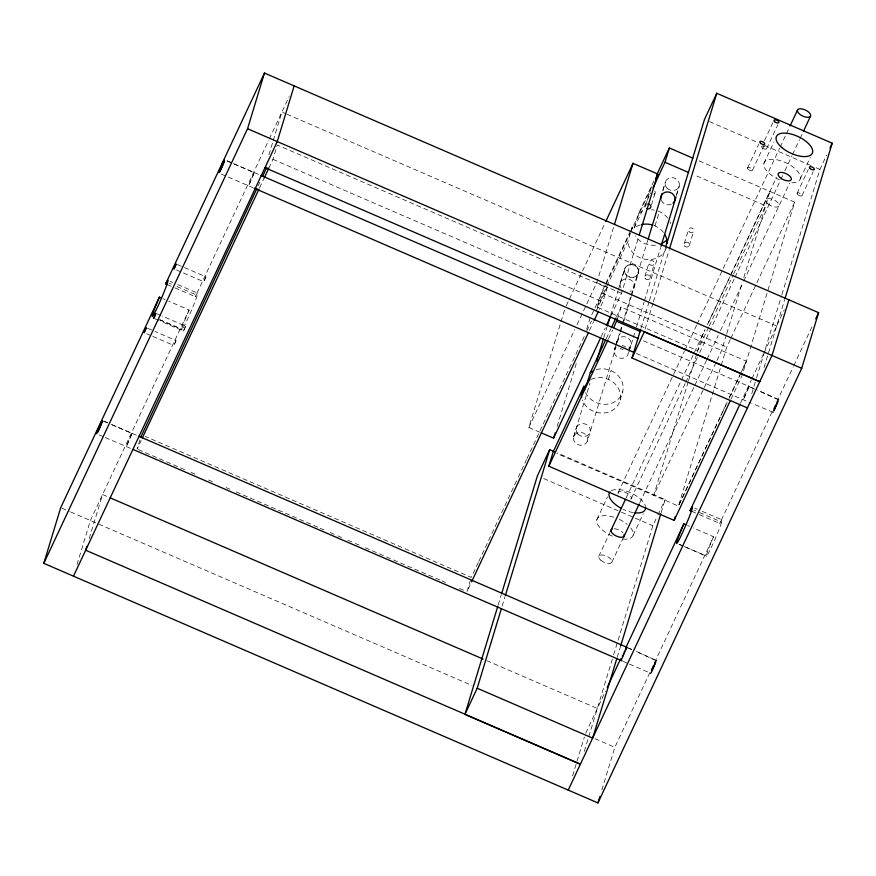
<?xml version="1.0" encoding="UTF-8"?>
<svg xmlns="http://www.w3.org/2000/svg" width="876" height="876" viewBox="0 0 876 876"><rect width="100%" height="100%" fill="white"/><g stroke="black" fill="none" stroke-linecap="round" stroke-linejoin="round"><path stroke-width="0.66" stroke-dasharray="4.38 3.29" d="M132.035 433.521L126.297 446.683L132.013 433.467L112.248 424.959M175.999 340.611L173.864 345.494L175.999 340.567L154.964 331.478M183.522 331.095L185.624 326.19L162.126 316.028M177.434 264.53L205.882 276.827L203.823 281.667M254.292 172.747L248.554 185.92L254.27 172.703L233.257 163.659M650.791 673.162L651.207 672.834M636.469 651.426L656.452 660.559M749.057 386.677L743.297 399.795L748.98 386.644L756.481 389.886M772.982 412.629L773.125 412.005M778.742 399.62L757.466 390.127M650.758 673.118L650.956 672.505M656.398 660.778L636.699 651.722M778.764 399.664L778.578 400.277M77.022 564.527L90.403 520.508L189.106 309.973L168.696 301.147M89.199 538.554L102.58 494.535L108.854 497.25M139.875 439.982L137.105 449.092L141.167 440.42M268.921 154.756L272.852 141.813M273.246 140.51L281.897 112.04L285.664 113.661M268.877 168.017L272.94 159.344L277.298 145.033L607.134 287.656L602.787 301.968L599.304 309.392M470.511 580L466.952 591.705L471.014 583.044M539.988 432.295L528.852 427.488L565.097 308.199M498.192 604.911L501.368 594.476M577.032 324.711L596.775 282.609L613.715 226.862M502.145 606.104L504.926 596.983M557.136 426.513L576.441 362.982M586.679 329.277L589.833 318.897L605.513 285.466M708.717 327.109L697.69 350.641L597.082 307.137L601.429 292.825L630.567 230.695M597.082 307.137L627.928 241.349L632.275 227.037A19.798 17.564 16.9 0 0 632.592 229.621M640.203 224.968A19.798 17.564 16.9 0 0 634.147 228.078L638.505 213.766L653.923 180.861M573.55 437.025L576.2 428.287M620.175 283.55L624.522 269.239M573.769 436.478L589.964 383.151M603.805 337.632L606.958 327.23M610.517 315.513L618.029 290.81M618.423 289.507L624.741 268.691M645.721 205.378L650.069 191.067M611.065 315.601L621.511 293.307L638.451 237.56M651.459 204.907L655.018 193.202M617.514 318.733L621.073 307.027L746.418 361.219L741.775 371.128M614.295 350.104L615.434 346.359M615.817 345.111L616.956 341.355M662.902 190.125L665.278 182.317M614.591 349.59L615.379 346.984M615.773 345.681L619.726 332.683M620.12 331.38L622.091 324.876M622.486 323.572L630.786 296.263M631.18 294.96L647.78 240.331M662.803 190.902L665.563 181.803M587.391 441.121A7.194 6.384 16.9 0 0 579.003 432.426A7.194 6.384 16.9 0 0 575.346 442.862A7.194 6.384 16.9 0 0 587.391 441.121L615.85 347.476M617.427 342.275L620.197 333.165M620.591 331.862L622.168 326.66M623.756 321.459L631.257 296.745M631.651 295.442L638.484 272.743M608.371 379.385L611.032 370.636M655.007 225.909L659.354 211.598M644.933 276.214L649.28 261.902M649.882 278.349L654.23 264.037M629.023 351.112L630.917 344.859M676.469 194.932L679.239 185.821M629.001 351.626L632.954 338.618M633.348 337.315L634.936 332.113M636.513 326.912L644.024 302.198M644.418 300.895L660.613 247.569M676.425 195.545L679.196 186.435M641.112 328.04L649.028 301.968M649.423 300.665L665.267 248.521M620.098 400.135L622.759 391.386M645.064 329.245L652.992 303.173M653.387 301.87L669.231 249.726M684.298 243.517L688.645 229.205M689.248 245.652L693.595 231.341M688.175 381.947L653.715 495.367L716.404 361.646M688.569 380.644L696.891 353.269M697.285 351.966L702.037 336.329L704.939 330.132M572.575 775.862L584.38 737.023M584.336 751.29L613.244 656.124M613.638 654.821L652.85 525.764L657.318 516.249M617.197 657.318L620.766 645.59M661.161 512.624L665.125 499.583L557.202 452.925M726.379 334.862L721.627 350.499L716.984 360.408M726.773 333.559L742.224 282.718M743.812 277.506L769.949 191.461L707.26 325.182M730.255 339.592L726.773 347.016L678.451 506.065L556.928 453.516M601.867 789.988L614.853 747.272L713.557 536.736L693.146 527.91M699.158 160.856L794.685 202.159L742.071 375.53L731.044 399.062M751.805 393.609L756.163 379.264M756.557 377.961L781.512 295.836M781.907 294.533L819.925 169.386L826.626 155.107M764.08 367.427L784.677 299.636M651.109 671.958L651.328 671.41M655.96 662.147L656.168 661.588M773.366 411.194L773.574 410.636M778.414 400.825L777.833 402.38M651.262 671.531L651.503 670.928M655.785 662.617L656.014 662.015M773.519 410.767L773.749 410.165M651.437 671.06L651.7 670.403M655.577 663.154L655.839 662.497M773.694 410.286L773.946 409.629M778.085 401.723L777.603 402.96M651.645 670.523L651.919 669.822M655.357 663.723L655.642 663.023M773.891 409.76L774.417 408.435M651.864 669.943L652.171 669.209M655.106 664.347L655.412 663.603M777.362 403.573L777.669 402.84M652.105 669.33L652.434 668.563M654.843 664.993L655.171 664.216M774.362 408.566L774.68 407.789M777.1 404.219L777.417 403.453M652.368 668.684L652.708 667.895M654.569 665.65L654.909 664.862M774.625 407.92L774.953 407.132M776.826 404.887L777.154 404.099M652.653 668.016L652.992 667.216M654.284 666.329L654.635 665.53M774.899 407.252L775.238 406.453M776.541 405.566L776.881 404.767M652.938 667.348L653.277 666.548M654 666.997L654.35 666.198M775.183 406.584L775.534 405.785M776.245 406.234L776.596 405.435M653.222 666.669L653.573 665.891M653.715 667.665L654.054 666.877M775.468 405.906L775.818 405.117M775.961 406.891L776.311 406.114M653.507 666.012L653.846 665.245M653.43 668.3L653.77 667.534M775.764 405.249L776.103 404.482M776.027 406.771L775.402 408.139M653.792 665.377L654.12 664.643M653.157 668.914L653.485 668.18M776.037 404.602L776.377 403.869M654.065 664.764L654.383 664.063M652.894 669.483L653.211 668.782M776.322 404L776.64 403.299M775.14 408.72L775.468 408.019M654.328 664.194L654.635 663.526M652.642 670.02L652.948 669.363M776.585 403.42L776.892 402.763M774.899 409.256L775.205 408.588M189.106 309.973A19.798 1.161 -66.6 0 0 182.285 329.212A19.798 1.161 -66.6 0 0 194.023 304.169A19.798 1.161 -66.6 0 0 195.326 296.69L268.724 140.138M269.304 138.901L289.135 96.59M258.135 185.898L259.876 182.186M259.592 187.825L264.234 177.927M566.257 305.724L581.927 272.294M582.507 271.056L605.152 222.767M528.852 427.488L574.711 329.661M631.136 229.479L632.275 227.037M606.093 284.229L629.888 233.465M630.468 232.228L652.532 185.175M634.147 228.078L649.576 195.173M478.274 562.534L471.299 577.393L145.219 436.401M478.854 561.297L517.738 478.34M518.318 477.102L526.454 459.769M527.034 458.531L584.5 335.946M586.821 330.997L591.464 321.087M596.107 311.177L607.134 287.656M589.438 330.449L593.501 321.777M601.199 336.647L605.261 327.985M606.247 338.662L610.813 328.927M616.518 316.762L621.073 307.027M608.601 338.673L612.663 330.011M747.524 168.039L758.682 144.244M764.485 140.576L772.851 122.728M752.473 170.185L764.19 145.197M766.642 148.668L777.8 124.863M596.895 519.567L607.495 496.955M763.971 163.188L774.012 141.759M618.215 492.476L684.386 351.331M684.966 350.093L696.573 325.335M697.154 324.098L779.574 148.296M780.155 147.059L785.958 134.674M786.538 133.437L789.44 127.25M598.768 556.359L609.926 532.564M626.088 498.083L705.027 329.704M707.348 324.755L729.982 276.466M730.562 275.228L776.454 177.368M709.297 325.872L733.092 275.108M733.672 273.87L765.602 205.772L694.81 175.167M631.18 498.729L685.163 383.589M685.744 382.352L697.351 357.583M699.672 352.634L734.493 278.349M735.073 277.112L780.352 180.544M780.932 179.306L782.673 175.594M784.995 170.645L791.959 155.786M792.539 154.548L799.503 139.689M800.084 138.452L802.985 132.265M611.93 562.162L623.121 538.269M639.798 502.736L694.35 386.36M694.931 385.122L706.538 360.365M707.118 359.127L718.156 335.596M720.477 330.646L743.111 282.368M743.691 281.119L789.648 183.073M633.173 535.247L643.214 513.829M800.248 178.868L810.289 157.45M797.105 193.366L808.263 169.561M730.836 338.355L794.685 202.159M802.055 195.501L813.213 171.707M657.876 515.055L665.125 499.583M720.247 416.921L678.451 506.065L721.463 414.457M720.828 415.673L727.211 402.062M729.533 397.102L739.979 374.819M740.559 373.581L746.363 361.197M722.043 413.22L728.427 399.598M729.007 398.361L741.195 372.366M585.748 733.201L605.491 691.087M740.373 403.376L751.356 379.954M751.937 378.717L763.489 354.068M764.069 352.831L784.294 309.688M713.557 536.736A19.798 1.161 -66.6 0 0 706.735 555.975A19.798 1.161 -66.6 0 0 718.484 530.933A19.798 1.161 -66.6 0 0 719.776 523.454L793.174 366.902M793.755 365.664L812.249 326.222M776.826 402.894L777.122 402.259M654.58 663.658L654.876 663.023M774.658 409.76L774.953 409.125M652.401 670.523L652.708 669.888M777.067 402.38L777.362 401.766M774.417 410.253L774.712 409.629M654.821 663.154L655.117 662.53M652.467 670.403L651.93 671.487M777.308 401.887L777.592 401.296M774.187 410.724L774.472 410.132M655.051 662.65L655.347 662.059M777.538 401.416L777.822 400.858M773.968 411.162L774.242 410.603M655.292 662.19L655.566 661.621M651.711 671.925L651.996 671.366M655.905 661.008L656.551 660.154M651.372 672.549L650.802 673.425M778.326 399.949L778.797 399.39M185.592 326.179L183.467 331.073L159.958 320.945M778.468 399.719L757.718 390.422M773.311 412.289L751.75 403.343M205.849 276.816L203.725 281.7L182.69 272.655M709.505 121.644L757.182 142.251M764.715 145.515L811.143 165.586M816.158 167.754L819.925 169.386M286.923 114.209L776.662 325.96M596.775 282.609L621.511 293.307M601.429 292.825L726.773 347.016M272.94 159.344L602.787 301.968M227.147 160.823L232.162 162.991M233.41 163.538L259.745 174.915M643.378 340.797L756.207 389.579M227.081 160.987L232.03 163.122M221.31 174.105L252.77 187.595M636.414 353.466L750.71 403.004M176.503 269.983L181.452 272.118M170.338 281.36L172.813 282.433M177.762 284.569L197.549 293.131M694.799 508.124L697.274 509.197M702.213 511.332L722.01 519.884M169.44 283.309L171.291 284.12M176.864 286.518L197.275 295.343M693.891 510.073L695.752 510.883M699.464 512.482L721.725 522.107M167.502 284.656L171.203 286.266M174.915 287.865L195.326 296.69M691.952 511.42L695.664 513.029M699.377 514.628L719.776 523.454M163.133 298.738L164.984 299.537M687.583 525.501L689.434 526.301M543.678 478.559L620.219 511.661M621.478 512.197L634.027 517.628M635.286 518.165L652.85 525.764M157.176 313.893L160.888 315.491M159.826 319.784L182.088 329.409M679.338 544.401L683.039 546.011M684.276 546.547L706.549 556.172M159.607 319.696L181.879 329.321M679.119 544.314L706.33 556.085M155.008 318.809L158.72 320.419M147.551 328.27L153.727 330.942M146.62 333.723L151.57 335.858M152.807 336.395L173.831 345.483M103.642 421.049L109.905 423.754M111.164 424.302L137.488 435.679M628.946 648.174L631.454 649.258M103.587 421.214L107.299 422.823M628.037 647.977L631.749 649.587M138.364 449.629L184.77 469.7M191.034 472.405L194.8 474.036M208.597 480.004L212.364 481.625M226.15 487.593L229.917 489.224M236.191 491.929L318.963 527.724M320.222 528.261L323.978 529.892M330.252 532.597L336.526 535.313M337.775 535.849L341.541 537.481M347.805 540.196L354.079 542.901M355.338 543.448L359.094 545.069M365.369 547.785L440.617 580.317M441.865 580.865L445.632 582.485M459.429 588.453L465.704 591.169M99.065 434.868L104.2 436.971M105.251 437.54L131.772 448.895M623.23 661.391L628.464 663.767M629.494 664.107L650.813 673.315M486.837 660.679L597.344 708.465M61.944 508.211L69.368 511.42M70.606 511.956L472.142 685.569M595.056 738.72L614.853 747.272M618.095 493.735A7.194 3.296 25.1 0 1 625.661 492.421A7.194 3.296 25.1 0 1 630.775 499.221M630.797 527.987A19.798 9.067 25.1 0 1 621.007 538.784M612.379 536.156A19.798 9.067 25.1 0 1 596.72 520.399A19.798 9.067 25.1 0 1 614.35 517.377M619.31 519.402A19.798 9.067 25.1 0 1 627.183 524.385M633.282 512.602A19.798 9.067 25.1 0 1 623.033 509.241M611.415 490.713A19.798 9.067 25.1 0 1 630.851 492.881A19.798 9.067 25.1 0 1 645.481 506.361M614.24 528.765A7.194 3.296 25.1 0 1 622.989 532.805M779.454 179.777A19.798 9.067 25.1 0 1 765.536 160.976A19.798 9.067 25.1 0 1 794.444 168.148A19.798 9.067 25.1 0 1 791.477 182.766M591.059 379.396A19.798 17.564 16.9 0 1 618.456 388.462A19.798 17.564 16.9 0 1 608.546 412.103A19.798 17.564 16.9 0 1 582.387 400.069M596.315 369.661A19.798 17.564 16.9 0 1 621.708 380.94A19.798 17.564 16.9 0 1 611.207 403.354A19.798 17.564 16.9 0 1 585.573 392.568M628.41 352.371A7.194 6.384 16.9 0 1 618.565 357.649A7.194 6.384 16.9 0 1 616.146 347.071M622.07 345.505A7.194 6.384 16.9 0 1 625.705 347.071M616.803 342.593A7.194 6.384 16.9 0 1 626.975 337.468A7.194 6.384 16.9 0 1 628.552 348.309M623.143 349.469A7.194 6.384 16.9 0 1 620.066 348.287M655.555 245.16A19.798 17.564 16.9 0 1 635.199 235.852M638.505 213.766A19.798 17.564 16.9 0 1 644.55 210.645M651.558 209.791A19.798 17.564 16.9 0 1 654.317 210.098M658.172 211.127A19.798 17.564 16.9 0 1 668.059 218.485M669.987 221.814A19.798 17.564 16.9 0 1 670.677 223.577M666.275 248.226A19.798 17.564 16.9 0 1 644.977 259.263A19.798 17.564 16.9 0 1 627.928 241.349M653.825 225.439A19.798 17.564 16.9 0 1 663.712 232.797M620.887 288.007A7.194 6.384 16.9 0 1 623.964 279.345A7.194 6.384 16.9 0 1 633.644 283.014A7.194 6.384 16.9 0 1 629.899 291.423M671.312 204.25A7.194 6.384 16.9 0 1 661.325 200.462M654.755 190.902A2.705 2.398 16.9 0 1 653.825 194.33M650.507 193.574A2.705 2.398 16.9 0 1 650.452 190.508M645.634 206.988A2.705 2.398 16.9 0 1 646.105 204.82M600.783 560.169A7.194 3.296 25.1 0 0 611.853 562.337A7.194 3.296 25.1 0 0 603.476 555.132A7.194 3.296 25.1 0 0 600.783 560.169M762.448 147.956A2.705 1.237 25.1 0 0 766.599 148.767A2.705 1.237 25.1 0 0 763.456 146.062A2.705 1.237 25.1 0 0 762.448 147.956M748.279 169.473A2.705 1.237 25.1 0 0 752.429 170.283A2.705 1.237 25.1 0 0 749.287 167.579A2.705 1.237 25.1 0 0 748.279 169.473M797.861 194.79A2.705 1.237 25.1 0 0 802.011 195.6A2.705 1.237 25.1 0 0 798.868 192.906A2.705 1.237 25.1 0 0 797.861 194.79M767.858 203.79A7.194 3.296 25.1 0 0 778.928 205.959A7.194 3.296 25.1 0 0 770.552 198.753A7.194 3.296 25.1 0 0 767.858 203.79M577.952 434.091A7.194 6.384 16.9 0 0 589.997 432.35A7.194 6.384 16.9 0 0 581.609 423.655A7.194 6.384 16.9 0 0 577.952 434.091M626.263 275.053A7.194 6.384 16.9 0 0 638.319 273.312A7.194 6.384 16.9 0 0 629.986 264.64A7.194 6.384 16.9 0 0 626.318 275.075A7.194 6.384 16.9 0 0 638.374 273.334A7.194 6.384 16.9 0 0 629.932 264.607A7.194 6.384 16.9 0 0 626.263 275.053M667.019 188.132A7.194 6.384 16.9 0 0 679.075 186.391A7.194 6.384 16.9 0 0 670.677 177.686A7.194 6.384 16.9 0 0 667.019 188.132M649.795 264.486A2.705 2.398 16.9 0 0 654.306 263.84A2.705 2.398 16.9 0 0 651.164 260.577A2.705 2.398 16.9 0 0 649.795 264.486M645.448 278.798A2.705 2.398 16.9 0 0 649.959 278.152A2.705 2.398 16.9 0 0 646.817 274.889A2.705 2.398 16.9 0 0 645.448 278.798M689.149 231.801A2.705 2.398 16.9 0 0 693.672 231.144A2.705 2.398 16.9 0 0 690.529 227.88A2.705 2.398 16.9 0 0 689.149 231.801M684.802 246.112A2.705 2.398 16.9 0 0 689.324 245.455A2.705 2.398 16.9 0 0 686.182 242.192A2.705 2.398 16.9 0 0 684.802 246.112"/><path stroke-width="1.31" d="M96.59 433.795L96.809 432.908M102.185 420.732L102.185 421.444M153.782 318.273L155.906 313.345L153.88 318.196M174.028 268.91L176.196 263.994L174.061 268.921M224.322 160.122L224.519 160.417M218.934 172.627L218.989 172.408M159.421 297.128A19.798 1.161 -66.6 0 0 152.599 316.378A19.798 1.161 -66.6 0 0 164.338 291.336A19.798 1.161 -66.6 0 0 165.641 283.857L264.464 73.058L818.6 312.666L801.693 368.325L597.936 802.942L43.8 563.334L60.707 507.675L159.421 297.128L161.272 297.939M86.844 546.317L85.662 550.205L580.427 764.124M140.664 437.376L256.975 188.373M43.8 563.334L247.558 128.728L264.464 73.058M294.15 85.903L277.243 141.562L73.485 576.178M580.372 764.321L464.926 714.411L497.798 606.214M501.762 593.172L537.404 475.854L549.679 449.673L554.694 451.841M614.503 224.267L633.019 163.33L657.756 174.028L639.239 234.965M464.926 714.411L477.201 688.229L501.357 608.71M505.321 595.669L549.679 449.673M541.226 432.832L553.599 438.175L555.176 432.996M730.464 400.299L674.159 520.399L548.814 466.207L553.161 451.885L583.963 386.196A19.798 17.564 16.9 0 0 584.62 390.05M581.642 397.507A19.798 17.564 16.9 0 1 581.303 394.945L583.963 386.196M581.303 394.945L587.621 381.476L590.271 372.727L605.677 339.877M596.687 361.043L603.4 338.935M607.353 325.927L609.729 318.119M613.824 327.536L617.514 318.733M653.003 187.869L664.993 162.279L669.352 147.967L692.949 158.173M648.174 239.028L662.004 193.508M661.008 246.266L676.031 196.848M747.447 407.942L632.001 358.032L640.717 329.354M665.661 247.218L704.479 119.464L716.754 93.294L832.2 143.204L785.071 298.333M669.625 248.423L716.754 93.294M616.803 658.632L592.647 738.15L477.201 688.229M620.766 645.59L660.767 513.927M674.159 520.399L675.341 516.49M597.936 802.942L599.907 796.459M788.915 299.822L772.008 355.492L568.25 790.097M96.754 433.04L97.039 432.229M102.251 421.323L101.966 422.123M102.153 421.63L101.813 422.539M621.423 659.124L621.062 660.613L626.778 647.397L625.825 648.908M96.973 432.361L97.181 431.813M219.23 171.597L219.438 171.039M224.07 161.775L224.278 161.228M97.127 431.934L97.356 431.331M101.638 423.02L101.879 422.418M219.372 171.17L219.613 170.568M224.125 161.655L223.687 162.783M97.302 431.452L97.564 430.795M101.441 423.557L101.704 422.9M219.547 170.689L219.81 170.032M97.499 430.926L97.783 430.225M101.211 424.126L101.496 423.426M219.756 170.163L220.04 169.462M223.752 162.662L223.227 163.976M97.729 430.346L98.024 429.612M100.97 424.75L101.277 424.006M219.975 169.583L220.544 168.192M223.522 163.243L222.964 164.622M97.97 429.733L98.287 428.966M100.707 425.397L101.025 424.619M622.42 656.496L622.683 655.85M98.232 429.087L98.572 428.298M100.433 426.054L100.762 425.265M220.489 168.323L220.818 167.535M222.679 165.29L223.019 164.502M98.506 428.419L98.857 427.619M100.149 426.732L100.488 425.933M220.763 167.655L221.102 166.856M222.394 165.969L222.745 165.159M98.791 427.751L99.141 426.951M99.864 427.4L100.203 426.601M221.048 166.977L221.387 166.188M222.46 165.838L221.825 167.294M623.241 654.514L623.537 653.835M99.087 427.072L99.426 426.294M99.568 428.068L99.919 427.28M221.332 166.309L221.683 165.52M99.371 426.415L99.711 425.648M99.295 428.703L99.634 427.937M221.617 165.652L221.967 164.885M221.54 167.94L221.88 167.174M99.656 425.78L99.984 425.035M99.01 429.317L99.349 428.572M221.902 165.006L222.241 164.272M221.267 168.542L221.595 167.809M624.106 652.543L624.38 651.93M99.93 425.167L100.247 424.466M98.747 429.886L99.076 429.185M222.175 164.403L222.504 163.702M221.004 169.123L221.321 168.422M100.192 424.597L100.499 423.929M98.506 430.423L98.813 429.766M222.438 163.823L222.745 163.166M221.059 168.991L220.511 170.163M262.778 175.988L266.841 167.327M142.339 437.945L259.011 189.063M264.234 177.927L268.877 168.017M605.732 221.529L633.019 163.33M656.781 174.773L669.352 147.967M655.434 178.978L657.756 174.028M471.595 581.806L588.278 332.924M594.081 320.539L598.144 311.878M553.599 438.175L600.618 337.884M606.422 325.5L610.484 316.838M611.382 327.712L615.948 317.977M548.814 466.207L608.021 339.91M632.001 358.032L644.276 331.851L759.722 381.761M790.021 126.013L797.565 109.916M610.419 531.502L625.508 499.32M803.566 131.028L810.53 116.169A7.194 3.296 25.1 0 0 802.153 108.953A7.194 3.296 25.1 0 0 799.46 114A7.194 3.296 25.1 0 0 810.53 116.169M623.548 537.404L639.217 503.974M829.966 147.967L832.2 143.204M607.232 687.375L620.58 658.894M625.803 647.747L683.871 523.892L685.722 524.702M683.871 523.892A19.798 1.161 -66.6 0 0 677.049 543.142A19.798 1.161 -66.6 0 0 688.788 518.099A19.798 1.161 -66.6 0 0 690.091 510.62L739.793 404.602M815.709 318.82L818.6 312.666M222.69 163.297L222.986 162.662M100.433 424.061L100.97 422.933M98.265 430.926L98.561 430.291M222.931 162.783L223.227 162.169M220.281 170.656L220.577 170.032M98.32 430.806L97.794 431.89M625.135 650.31L625.595 649.346M223.172 162.29L223.457 161.699M220.04 171.127L220.336 170.524M100.915 423.053L101.211 422.462M98.09 431.299L97.575 432.328M223.402 161.819L223.676 161.261M220.106 170.995L219.613 171.959M101.145 422.582L101.43 422.024M664.993 162.279L688.602 172.484M247.558 128.728L801.693 368.325M264.99 167.699L759.755 381.629M616.726 321.339L640.542 331.643M260.993 175.463L638.363 338.629M254.029 188.132L633.906 352.382M165.641 283.857L167.502 284.656M690.091 510.62L691.952 511.42M138.747 436.226L627.687 647.638M133.032 449.443L621.982 660.854M110.113 497.798L483.07 659.059M645.634 507.346A19.798 9.067 25.1 0 1 635.012 512.843M621.391 508.409A19.798 9.067 25.1 0 1 609.948 491.929M624.128 534.513A7.194 3.296 25.1 0 1 616.343 536.068A7.194 3.296 25.1 0 1 612.225 529.038M590.271 372.727A19.798 17.564 16.9 0 1 592.494 371.271M587.621 381.476A19.798 17.564 16.9 0 1 589.844 380.02M667.271 239.455A19.798 17.564 16.9 0 1 661.26 243.659M641.571 224.595A19.798 17.564 16.9 0 1 652.587 225.023M664.764 234.418A19.798 17.564 16.9 0 1 667.151 243.276M660.898 199.17A7.194 6.384 16.9 0 1 669.943 192.326A7.194 6.384 16.9 0 1 673.042 203.166M647.692 204.042A2.705 2.398 16.9 0 1 650.846 206.955A2.705 2.398 16.9 0 1 646.959 208.51M144.146 332.606L146.314 327.733L144.168 332.551M781.764 147.486A19.798 9.067 25.1 0 0 812.216 153.442A19.798 9.067 25.1 0 0 789.177 133.612A19.798 9.067 25.1 0 0 781.764 147.486M774.723 121.775A2.705 1.237 25.1 0 0 778.873 122.585A2.705 1.237 25.1 0 0 775.731 119.881A2.705 1.237 25.1 0 0 774.723 121.775M760.554 143.292A2.705 1.237 25.1 0 0 764.704 144.102A2.705 1.237 25.1 0 0 761.562 141.397A2.705 1.237 25.1 0 0 760.554 143.292M810.136 168.608A2.705 1.237 25.1 0 0 814.286 169.429A2.705 1.237 25.1 0 0 811.143 166.725A2.705 1.237 25.1 0 0 810.136 168.608M780.133 177.609A7.194 3.296 25.1 0 0 791.203 179.777A7.194 3.296 25.1 0 0 782.826 172.572A7.194 3.296 25.1 0 0 780.133 177.609"/></g></svg>
